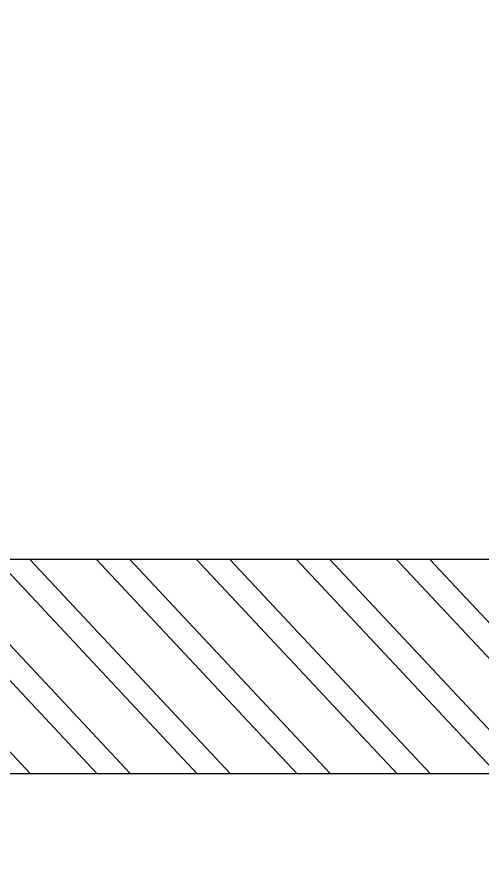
# Model space of a CAD drawing. Header units: feet. Extents: x 2862906 to 2880281, y -6061005 to -6054108.
# Drawn here: x 2877162 to 2877692, y -6061005 to -6060042 of the extents above; entities that cross this region are included whole.
import ezdxf

# ---------------------------------------------------------------- set-up
doc = ezdxf.new("R2010")
doc.units = ezdxf.units.FT
doc.header["$LTSCALE"] = 33
doc.header["$MEASUREMENT"] = 0
doc.layers.add('A-WALL', color=1, linetype='Continuous')
doc.layers.add('LENS_DIMENSION', color=193, linetype='Continuous', lineweight=0)
doc.layers.add('LN-HATCH', color=251, linetype='Continuous', lineweight=0)

# ---------------------------------------------------------------- blocks, each defined once
blk = doc.blocks.new('A$C26c017d8')
at = {"layer": 'LN-HATCH'}
h = blk.add_hatch(dxfattribs=at)
h.set_pattern_fill('ANSI32', color=256, scale=222, angle=268.1105192815815)
h.set_pattern_definition([(313.1105192815815, (-3081541.567437086, 5461336.750705911), (60.77556509153959, 56.89370077437428), []), (313.1105192815815, (-3081542.861391856, 5461297.527617355), (60.77556509153959, 56.89370077437428), [])])
h.paths.add_polyline_path([(-12495, 365.0311489384622), (-16742, 365.0311489384622), (-16742, 101.0311489384621), (-12495, 101.0311489384621)], flags=17)
h.paths.add_polyline_path([(-7834, 345.0311489384621), (-11975, 345.0311489384621), (-11975, 101.0311489384621), (-7834, 101.0311489384621)], flags=17)
h.paths.add_polyline_path([(-2448, 345.0311489384621), (-7183, 345.0311489384621), (-7183, 101.0311489384621), (-2448, 101.0311489384621)], flags=17)
h.paths.add_polyline_path([(-16742, 6380.031148938463), (-244, 6380.031148938463), (-244, 6897.017452826723), (0, 6897.017452826723), (0, 0), (-244, 0), (-244, 101.0311489384621), (-1654, 101.0311489384621), (-1654, 345.0311489384621), (-244, 345.0311489384621), (-243.9999999990687, 6230.031148938462), (-16742, 6230.031148919835)])
h.paths.add_polyline_path([(-1744, 4280.0311489366), (-1894, 4280.0311489366), (-1894, 6230.0311489366), (-1744, 6230.0311489366)], flags=17)
h.paths.add_polyline_path([(-993.9999999998429, 4430.031148936481), (-243.9999999993772, 4430.031148936481), (-243.9999999993772, 4280.031148936481), (-993.9999999998429, 4280.031148936481)], flags=17)
at = {"layer": 'A-WALL'}
blk.add_lwpolyline([(-2448, 345.0311489384621), (-7183, 345.0311489384621), (-7183, 101.0311489384621), (-2448, 101.0311489384621)], close=True, dxfattribs=at)

msp = doc.modelspace()

# ---------------------------------------------------------------- block references
at = {"layer": 'LENS_DIMENSION'}
msp.add_blockref('A$C26c017d8', (2880281.223140226, -6061004.78231464), dxfattribs=at)

doc.saveas('drawing.dxf')
